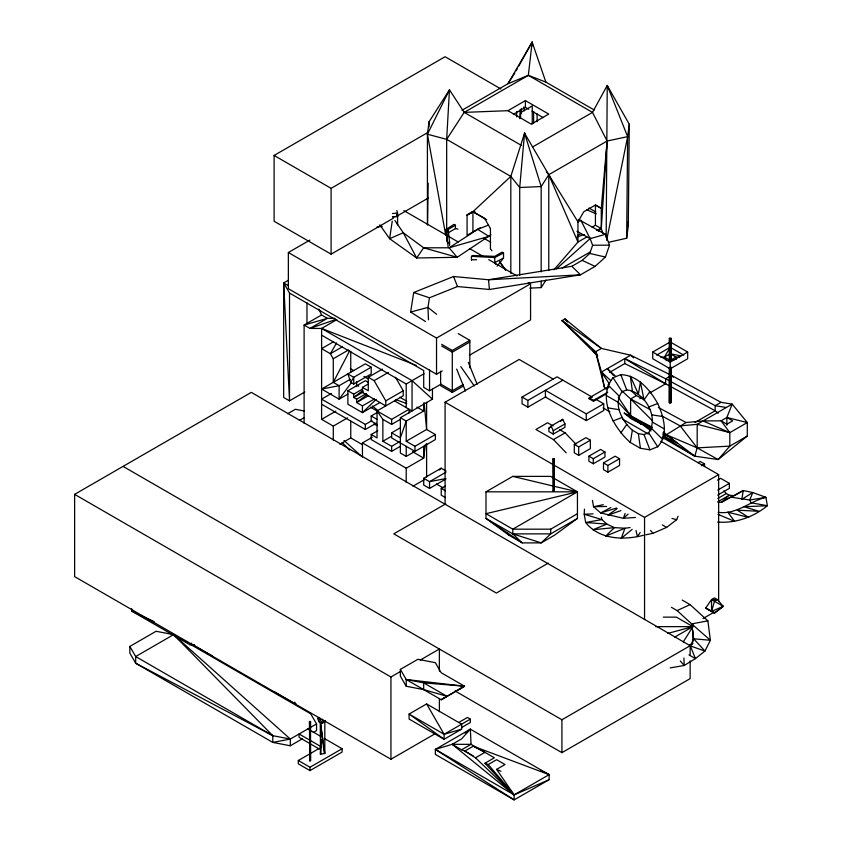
<?xml version="1.0" encoding="UTF-8"?>
<svg xmlns="http://www.w3.org/2000/svg" width="842" height="842" viewBox="0 0 842 842"><rect width="100%" height="100%" fill="white"/><g stroke="black" fill="none" stroke-linecap="round" stroke-linejoin="round"><path stroke-width="1.26" d="M606.166 237.633L607.229 85.452L629.279 124.248L628.279 225.845L626.659 238.233L608.534 242.307M626.659 238.233L627.658 136.636L629.279 124.248M427.557 224.835L428.157 183.114M428.957 127.047L429.041 121.827L449.47 89.831L464.205 112.386L521.598 145.519M320.434 754.274L320.434 722.594L324.823 721.731L324.823 753.422L320.434 754.274L321.223 739.539M519.756 118.659L520.219 109.555M584.474 509.115L584.201 514.241L585.685 522.524C599.346 539.711 623.701 540.353 643.383 535.323M446.67 235.15L446.67 139.351L449.47 89.831L427.41 134.215L427.41 224.772M602.883 233.35L601.272 228.603L607.114 141.024L592.494 112.386L528.344 75.348L507.915 83.758L461.921 110.313M532.849 146.824L592.494 112.386L607.229 85.452L627.658 136.636L607.114 141.024L601.272 208.374L601.272 228.603L598.357 231.224M553.931 269.808L577.959 242.064L577.959 221.825L548.774 174.704L524.555 133.183L519.714 187.503L519.714 275.439M429.041 121.827L427.41 134.215L446.67 139.351L464.205 112.386L528.344 75.348L532.133 42.1L545.869 82.084L594.263 110.018M425.378 444.471L423.684 458.122L406.212 468.205L362.439 442.934L362.439 457.111L343.978 440.503M392.235 221.172L389.625 238.686L416.664 257.989L457.195 257.294L490.949 234.792M425.463 321.507L410.654 312.035L413.706 292.511L453.543 276.513L488.507 279.755L580.496 274.818L595.083 266.398L605.398 257.052L609.534 245.159L605.398 234.318L578.338 219.394M489.444 289.48L488.507 279.755L571.886 266.293L580.496 274.818L489.444 289.48L457.501 286.533L429.462 297.784L427.957 307.414L428.483 319.813M630.311 442.471C613.66 427.82 596.599 398.045 613.039 377.711L620.786 374.648C637.826 375.227 649.919 389.741 657.697 403.497C663.759 416.706 668.969 434.819 657.697 446.765L649.94 449.828L640.425 448.312L630.311 442.471L632.363 430.199C622.238 421.389 612.597 403.992 622.101 391.73L626.722 389.92C644.688 391.688 659.454 417.327 648.635 432.746L644.014 434.556L638.373 433.672L632.363 430.199M606.629 240.296L627.658 136.636M662.707 435.988L694.797 456.175L697.187 447.881L697.187 424.326L732.182 404.118L747.286 422.547L747.286 436.04L718.163 459.564L694.797 456.175L662.265 437.398M711.553 611.387L714.49 601.272L717.395 599.588L723.236 606.324L714.49 613.05L705.712 608.019L711.553 599.578L714.458 597.894L717.395 599.588L711.553 599.578L711.553 611.387L723.236 606.324L711.553 599.578M510.82 273.503L510.82 176.388L524.555 133.183L541.174 186.566L541.174 271.871M571.886 266.293L582.148 260.378L589.81 253.453L592.631 245.243L590.126 238.654L580.833 220.194L577.686 222.035M625.132 513.42L623.406 518.314L600.641 512.936L593.547 506.705L592.431 500.348M645.782 534.828L652.96 533.333L666.611 527.397L676.673 519.682L678.042 516.251M726.856 425.273L726.856 417.495L732.182 404.118L721.036 402.329L671.453 375.374L630.616 355.187L601.409 348.43L562.056 320.602L564.94 318.95L601.409 348.43L595.631 351.767L562.056 320.602L565.056 323.139M310.151 721.394L309.867 760.842L310.603 760.41L310.151 721.394L309.403 721.815L309.867 760.842M553.11 458.943L554.31 458.743L554.31 490.76L553.541 491.202L553.11 458.943L554.31 458.743M553.11 490.96L553.257 458.595M670.853 361.071L671.085 338.379L670.432 338L669.316 338.642L669.316 360.839M669.316 367.375L669.316 402.634L669.979 403.013L671.085 402.371L671.085 367.112M670.19 667.895L684.199 665.485L695.418 658.602L690.345 645.94L693.65 638.794L691.692 623.911L677.126 610.597L671.432 607.314M669.316 402.634L669.579 368.165M347.862 394.13L339.126 399.171L321.602 389.046L333.285 382.342L349.556 350.977M310.435 760.747L310.603 721.657M309.403 760.579L310.603 760.41M516.167 70.749L517.441 68.455M518.714 66.171L532.133 42.1L532.765 45.868M336.589 342.883L330.38 353.714L333.285 358.745L333.285 382.342L339.126 385.71L350.051 379.405M577.959 221.825L583.769 211.763L595.431 205.027L601.272 208.374L595.431 204.995L595.431 225.235L601.272 228.603L597.936 230.529M532.133 42.1L507.915 83.758L514.83 72.97M350.788 382.342L353.724 377.29L371.185 367.207L371.185 373.943L353.724 384.036L350.788 382.342L347.883 373.911L353.724 377.29L353.724 384.036M660.696 357.103L664.422 357.103L669.558 348.399M683.283 641.92L692.882 626.637L676.41 617.133L663.286 617.133M607.114 141.024L548.774 174.704L541.174 186.566L519.714 187.503L510.82 176.388L446.67 139.351M529.807 288.122L541.174 287.617L546.016 280.07M640.162 532.565L637.405 536.564L635.994 530.523M620.786 432.988L626.722 424.568M649.94 391.488L644.014 399.908L640.425 382.005L638.404 394.098L630.311 376.163L632.363 390.804M351.282 382.794L339.126 399.171L339.126 385.71L321.602 389.046M325.296 720.436L321.886 723.425L318.981 721.752L317.529 718.215M497.117 266.135L503.527 258.052L503.527 252.989L502.074 252.147L494.78 256.357L472.92 255.526L471.467 256.357L471.467 260.157M452.175 744.328L461.637 749.79L471.067 744.339L470.352 729.183L461.605 738.876L452.175 744.328L435.367 749.391L435.367 754.421L514.125 799.9L549.121 779.692L549.121 774.661L470.352 729.183L435.367 749.391L514.125 799.9L514.125 794.869L496.601 769.377L505.011 764.525L496.633 759.694L488.223 764.547L484.95 763.241L494.38 757.8L471.067 744.339L452.175 744.328L514.125 794.869L549.121 779.692M548.889 428.178L551.057 426.063L562.74 419.327L564.94 423.947L564.94 427.336L553.257 434.083L548.889 431.567L548.889 428.178L551.015 426.947M560.572 421.432L562.74 419.327M376.227 399.34L362.439 412.622L347.883 404.223L347.883 390.762L365.344 380.679L368.27 382.363M439.335 469.994L441.176 468.215L446.039 471.025M475.425 212.237L472.92 211.763L467.078 215.099L472.92 211.721L510.82 176.388M556.551 268.777L590.579 238.212M628.143 514.104L623.406 518.314L635.405 517.462M131.584 608.482L131.584 611.06L189.86 644.709L191.765 643.088M632.163 529.365L621.217 538.375L624.974 528.239L630.069 527.566M689.366 646.214L692.008 644.046M362.965 390.372L353.724 397.487L356.629 399.171L366.449 393.498M366.901 394.614L356.629 402.529L362.439 405.886L374.448 398.95M714.49 613.05L705.712 608.019L714.49 613.05L723.236 606.324M577.444 518.43L554.562 535.165L541.196 542.879L522.25 542.89L508.852 535.165L486.002 518.409L486.002 491.823L512.757 476.383L550.657 476.383L577.444 491.844L577.444 518.43L550.689 533.881L541.196 542.879L512.789 533.881L486.002 518.409L522.25 542.89L512.789 533.881L512.789 529.176L577.444 491.844L512.757 476.383M465.058 733.014L470.352 729.183M617.123 508.684L607.913 515.157L620.933 510.599M689.661 645.435L692.882 643.32L689.587 645.225M488.57 225.056L477.74 229.35L449.102 247.79L423.652 247.801L403.276 232.75L394.887 220.488M446.081 234.497L446.081 229.424L453.975 224.382L455.427 225.214L455.427 228.603L448.133 232.813M662.928 432.904L666.38 434.735L686.051 422.526L703.028 420.947L721.068 420.832L726.856 417.495L747.286 422.547L729.814 432.63L697.187 424.326L680.21 425.905L661.759 415.874M447.018 696.334L423.684 689.598L406.212 686.262L406.212 679.515L423.684 682.862L447.018 696.334L441.208 699.723L406.212 679.515L400.371 669.401L417.895 659.286L435.367 662.686L441.208 672.737L464.542 686.209L458.732 689.598M393.372 218.204L331.095 254.158L274.103 221.257L274.103 155.444L445.081 56.73L500.958 88.989M274.103 155.444L331.095 188.345L428.473 132.12M507.947 110.691L525.408 100.608L548.752 114.08L531.281 124.163L507.947 110.691L464.205 112.386M513.399 114.28L525.408 107.355L528.744 109.271M442.197 370.985L436.535 374.258L288.353 288.711L288.353 252.516L309.877 240.086M396.771 216.236L428.473 197.933M304.804 392.004L289.522 400.834L283.67 397.456L283.67 282.944L288.206 280.333M455.427 225.214L448.133 229.424L446.081 229.424L447.449 241.78M335.19 318.35L327.422 318.339L321.57 314.961L304.109 325.054L304.109 423.305M480.214 227.75L467.078 235.339L467.078 214.963L472.92 211.626L484.571 218.352L490.423 228.571M335.432 319.613L309.951 328.422L327.422 318.339L304.109 325.054L309.951 328.422L321.602 328.443L336.884 319.613M333.611 341.705L321.602 348.641L330.38 353.714L342.389 346.778M434.872 733.877L390.941 759.242L74.622 576.623L74.622 494.359L251.305 392.361L690.145 645.719L690.145 654.581M333.285 358.745L348.577 349.925M577.665 235.486L581.001 233.56M592.094 227.151L595.431 225.235M333.285 382.342L365.344 363.828L371.185 367.207M586.842 236.939L577.959 242.064L548.774 174.704L546.332 171.673M287.701 413.696L295.363 409.275L304.109 410.97M331.432 393.477L321.602 399.15L365.344 424.41L371.901 420.621M368.28 377.269L374.122 380.647L385.783 400.866L385.783 405.897L362.439 392.425L362.439 387.394L368.28 390.762L368.28 377.269L382.478 369.08M288.353 252.516L436.535 338.063L530.565 283.775L530.565 319.971L469.383 355.292M299.478 420.379L303.941 417.811M362.439 387.394L367.901 384.236M374.122 380.647L388.32 372.448M347.883 390.762L353.724 394.13L362.449 389.088M363.544 391.814L353.724 397.487L353.724 394.13M416.18 365.365L321.602 328.443L321.602 419.358L335.8 411.159M368.638 395.593L356.629 402.529L356.629 399.171M441.692 344.336L452.291 350.451L469.815 340.336L469.815 367.796M469.815 342.041L452.291 352.167L441.692 346.041M321.602 419.358L333.285 426.105L347.483 417.906M321.602 335.148L406.212 383.994L424.063 373.722M379.91 402.539L362.439 412.622L362.439 405.886M385.783 400.866L403.244 390.783L395.477 377.3M400.35 446.313L391.625 451.354L371.185 439.556L371.185 434.525L377.027 437.903L377.027 410.949L403.244 395.814L403.244 390.783M377.027 424.41L371.185 421.032L371.185 416.001L377.742 412.222M288.196 285.564L283.67 282.944L289.522 293.069L423.705 370.543L423.705 387.383L429.546 390.762L440.882 384.215M321.602 404.223L365.344 429.473L376.269 423.168M339.842 444.239L350.756 437.935L361.965 444.408M370.48 407.202L391.625 419.369L409.086 409.286L409.086 413.064M371.185 434.525L377.742 430.746M424.147 402.623L426.61 429.473L435.367 434.525L435.367 439.598L406.212 456.427L400.371 453.049L400.371 417.706L432.451 399.182L432.451 389.088M377.027 410.949L382.868 419.358L391.625 424.41L400.35 419.369M463.247 384.436L452.291 390.793L440.629 384.036M362.439 442.934L372.269 437.261M440.629 371.185L440.629 385.71L452.291 392.435L463.247 386.12M423.684 403.329L423.684 411.001L406.212 421.084L400.371 437.882L391.625 432.83L391.625 437.903L414.959 451.375L414.959 446.302L435.367 434.525M391.625 432.83L400.35 427.789M445.081 504.39L445.081 402.223L519.167 359.45L553.173 379.079M382.868 419.358L382.868 441.271L391.604 436.23M382.868 441.271L391.625 446.323L399.266 441.913M400.371 417.706L406.212 421.084L406.212 441.25L426.61 429.473L426.61 402.287M545.953 396.74L527.892 407.16L522.051 403.792L522.051 397.045L557.046 376.837L592.379 397.245M522.051 397.045L527.892 400.413L562.888 380.216M606.124 389.099L604.377 387.194L601.472 372.017L630.616 355.187L633.542 357.839M190.587 644.467L310.687 713.806L316.56 723.909L290.311 739.066L272.787 735.687L135.688 663.243L129.847 653.129L129.847 646.414L156.096 631.268L173.589 634.658L135.688 656.539L135.688 663.243L272.787 742.402L290.311 745.77L302.341 738.823M445.923 478.972L429.546 488.423L423.705 485.055L423.705 478.309L441.176 468.215M609.492 372.427L624.775 363.597L665.612 383.815L715.195 410.77L718.237 413.18M413.012 486.192L424.347 479.645M652.739 352.03L670.2 341.947L687.672 352.03L687.672 358.745L670.2 368.828L652.739 358.745L652.739 352.03L670.2 362.113L687.672 352.03M445.923 472.225L429.546 481.677L423.705 478.309M656.634 355.145L670.2 347.304L683.767 355.145M606.64 393.677L593.515 401.255L589.158 398.74L589.158 397.887L608.84 386.52M589.158 398.74L591.347 397.477M606.65 388.636L608.84 387.373M666.348 360.365L664.422 357.103L670.2 353.756L681.104 355.903M589.158 397.887L593.515 400.403L607.735 392.193M445.471 497.611L441.229 495.17L441.229 488.423L445.597 485.897M679.715 357.103L675.989 357.103L670.2 360.439L664.422 357.103M553.257 434.083L553.257 430.694L564.94 423.947M586.253 413.875L603.725 403.792L603.725 410.538L586.253 420.621L545.416 397.045L545.416 390.299L586.253 413.875L586.253 420.621M553.057 425.905L547.584 422.747L535.922 429.473L553.457 439.587L565.108 432.862L576.054 444.218M445.744 503.853L393.782 533.849L496.37 593.073L548.331 563.077M651.055 430.925L630.616 415.801L630.616 398.95L636.468 395.582L644.53 399.971M639.825 398.708L642.067 397.413M649.919 392.877L665.612 383.815L665.612 378.753L671.453 375.374L673.232 377.216M574.307 444.397L585.969 437.661L590.358 440.198L590.358 448.628L578.696 455.354L574.307 452.817L574.307 444.397L578.696 446.934L590.358 440.198M588.905 456.175L600.557 449.449L604.945 451.975L604.945 457.048L593.294 463.774L588.905 461.248L588.905 456.175L593.294 458.711L604.945 451.975M603.493 462.921L615.144 456.196L619.533 458.722L619.533 465.468L607.882 472.204L603.493 469.668L603.493 462.921L607.882 465.458L619.533 458.722M721.036 402.329L715.195 405.697L665.612 378.753L624.775 358.566L624.775 363.597M695.018 422.421L715.195 410.77L715.195 405.697L726.341 407.496M486.002 491.823L577.444 491.844L486.002 513.704L512.789 529.176L550.689 529.176L577.444 513.725M698.06 462.679L700.186 461.458L704.543 463.974L704.543 466.51M747.286 436.04L729.814 446.123L718.163 459.564L697.187 447.881L666.38 434.735L663.633 431.988M701.354 465.815L704.543 463.974M445.081 402.223L644.551 517.398L718.647 474.614L718.647 601.672M717.426 480.161L720.615 478.319L729.361 483.371L729.361 488.371L717.679 495.117M74.622 494.359L390.941 676.979L399.95 671.779M420.232 660.075L439.377 649.014L439.377 671.211M717.679 490.118L729.361 483.371M324.823 721.731L321.886 723.425L319.465 717.531M717.837 498.453L726.309 493.559L729.214 495.233L734.203 495.749L743.244 490.528L752.759 492.538L765.894 497.327L767.378 505.716C753.369 517.198 735.729 523.429 717.542 522.082M313.277 732.519L316.56 730.624L316.56 723.909M324.402 738.508L342.094 748.717L342.094 752.074L310.003 770.598L298.321 763.852L298.321 760.494L321.665 747.022L299.068 733.971L299.068 737.329L319.402 749.075M298.321 760.494L310.003 767.241L342.094 748.717M426.61 703.933L409.086 714.048L409.086 719.057L444.113 739.276L461.637 729.151L461.637 724.152L426.61 703.933L444.113 734.266L444.113 739.276L409.086 714.048L444.113 734.266L461.637 729.151M458.732 722.478L467.447 717.437L470.352 719.121L470.352 722.478L461.637 727.509M444.113 734.266L470.352 719.121M435.367 749.391L514.125 794.869L549.121 774.661L473.267 746.201L464.858 751.053L461.637 749.79M690.577 625.732L692.829 624.438M702.933 618.607L714.153 612.123M674.737 637.12L692.882 626.637L655.529 626.637M473.267 755.906L464.858 751.053L475.509 757.8L484.95 752.348L473.267 746.201M123.069 466.394L561.919 719.763L690.145 645.719M455.048 690.966L561.919 752.664L690.145 678.631L690.145 660.907M467.078 215.099L473.457 211.437M562.267 268.019L590.379 251.884M610.882 507.537L600.641 512.936L616.691 508M471.467 256.357L494.78 257.547L503.527 252.989M495.949 264.377L494.78 262.609L503.527 258.052M677.126 610.597L690.061 604.609L707.88 620.849L710.385 640.267L704.964 651.055L695.418 658.602L688.998 654.918M613.039 420.979L622.101 417.432M648.635 407.044L657.697 403.497M576.981 237.012L584.264 234.486M596.41 230.287L601.272 228.603M605.398 234.318L590.126 238.654L576.97 231.245M667.643 633.447L692.882 626.637M410.654 312.035L427.957 307.414L436.577 314.255M603.314 504.684L593.547 506.705L606.619 506.463M676.263 359.25L670.2 360.439L670.2 368.828M445.765 478.572L429.546 481.677L429.546 488.423M290.311 745.77L290.311 739.066L272.787 742.402L272.787 735.687L174.515 635.594M707.88 620.849L691.692 623.911L710.385 640.267L693.65 638.794L704.964 651.055L690.345 645.94M310.435 721.983L309.403 721.815M669.316 338.642L670.853 338.873M553.257 490.612L554.31 490.76M392.446 213.563L397.571 213.037L397.603 224.867L396.856 222.414M377.09 226.961L382.215 226.435M593.073 513.862L584.201 514.241L601.872 519.567L606.85 524.092L614.46 527.629L624.974 528.239L605.661 536.133L614.46 527.629L592.894 529.755L606.85 524.092L585.685 522.524L601.872 519.567L601.388 517.156M718.11 512.273C736.034 515.104 749.506 501.306 765.894 497.327L749.769 500.022L730.498 497.096L721.415 502.306L717.563 501.958L729.214 495.233L721.415 502.306L743.244 490.528L741.844 499.327L752.759 492.538L749.769 500.022L751.022 502.748L767.378 505.716L743.981 506.747L759.284 511.336L737.255 510.136L748.685 517.398L727.825 512.199L734.603 521.377L718.005 514.325M592.631 245.243L609.534 245.159M189.86 644.709L194.534 644.688M471.467 259.746L476.646 259.746M512.789 533.881L550.689 533.881L550.689 529.176M406.212 679.515L464.542 686.209L441.208 699.723L464.542 686.209L423.684 682.862L423.684 689.598M607.966 407.917L619.112 409.675M651.624 414.801L662.77 416.558M455.427 228.603L457.922 229.087M589.81 253.453L605.398 257.052M671.969 518.419L676.673 519.682M413.706 292.511L429.462 297.784M356.303 385.236L358.766 386.131M395.687 399.561L406.76 403.592M528.344 75.348L545.869 82.084M586.611 209.711L596.262 213.836M373.68 424.073L377.258 425.61M703.028 420.947L729.814 432.63L729.814 446.123L697.187 447.881L680.21 425.905M496.601 769.377L500.937 771.293M582.148 260.378L595.083 266.398M131.584 611.06L154.181 621.68M541.017 770.504L549.121 774.661M641.225 424.031L631.016 418.663L624.238 413.075L634.415 418.453L641.225 424.031L624.238 413.075M617.502 401.497L630.616 415.801L652.539 427.41M663.338 433.767L670.116 437.356L676.894 442.945L666.727 437.566L662.854 434.367M651.855 427.694L641.709 422.295L650.74 429.094M658.37 407.486L686.051 422.526M622.154 391.13L630.616 398.95L650.224 409.612M486.697 219.709L472.92 211.763M532.081 111.197L543.195 117.617M589.042 208.058L595.82 211.963M484.034 238.381L490.707 242.233M670.2 353.756L675.989 357.103M403.876 210.626L458.174 241.97M469.489 248.506L483.055 256.336M488.718 259.61L516.999 275.934M528.302 282.459L530.565 283.775M726.856 417.495L732.698 420.863L726.909 424.21L721.068 420.832L729.814 432.63M670.432 402.002L671.085 402.371M606.198 395.414L618.049 402.255M652.676 422.252L664.527 429.094M595.778 399.203L603.725 403.792M603.04 407.875L609.84 411.801M622.312 419L648.382 434.051M660.844 441.25L718.647 474.614M458.164 333.6L469.815 340.336M559.635 429.704L565.108 432.862M662.317 524.924L666.611 527.397M321.602 328.443L412.054 380.658L432.451 399.182M350.325 368.649L353.735 370.617M363.891 376.479L368.407 379.089M399.834 397.235L406.76 401.224M416.906 407.086L423.684 411.001M394.498 400.866L412.054 410.97L412.054 380.658M371.185 416.001L377.027 419.369M682.209 600.072L690.061 604.609M406.212 441.25L414.959 446.302M412.454 451.638L423.684 458.122L423.684 446.334M436.356 483.961L443.155 487.886M441.229 488.423L445.471 490.875M192.534 644.54L212.237 655.907M274.218 691.692L296.068 704.312L294.7 702.154M174.726 635.31L176.988 636.615M180.388 638.583L182.661 639.888M184.924 641.194L187.187 642.499M307.814 728.93L321.086 736.592M272.787 735.687L135.688 656.539L129.847 646.414M624.775 358.566L665.612 383.815M618.228 397.192L630.616 415.801L651.645 429.031M477.74 229.35L488.876 236.37L449.102 247.79L457.195 257.294L423.652 247.801L416.664 257.989L403.276 232.75L389.625 238.686L379.816 224.856M666.38 434.735L694.797 456.175M372.396 406.044L378.458 410.97M174.568 635.521L290.311 739.066M615.776 376.469L607.314 368.649L613.492 375.437M630.816 390.372L636.468 395.582M596.789 353.798L595.631 351.767L601.472 372.017L610.871 380.71M475.509 757.8L514.125 794.869L488.223 764.547M562.056 320.602L597.62 355.934M607.966 384.92L619.112 396.024M651.624 428.452L662.77 439.556M630.616 398.95L652.634 420.979M342.252 442.597L349.598 450.081M553.457 439.587L566.213 452.838M723.836 490.939L726.309 493.559M484.95 763.241L514.125 794.869M567.476 321.739L564.94 318.95L567.519 321.865M592.505 350.03L597.673 355.861L592.705 350.104M680.294 660.959L684.199 665.485L683.904 658.044M650.54 530.418L652.96 533.333M499.548 261.609L505.558 270.05M490.423 248.674L491.928 250.811M499.485 261.462L505.526 269.977M460.827 366.659L474.278 385.931M601.472 372.017L609.482 384.057M613.039 377.711L622.101 391.73M648.635 432.746L657.697 446.765M507.547 532.954L508.852 535.165M406.212 686.262L400.371 676.147L400.371 669.401M628.742 412.548L630.616 415.801M551.057 426.063L553.257 430.694M318.876 309.046L321.57 314.961M322.37 719.215L323.339 721.573M468.394 362.418L477.151 384.32M456.669 369.059L465.447 391.025M453.543 276.513L457.501 286.533M620.786 374.648L626.722 389.92M644.014 434.556L649.94 449.828M396.824 210.574L397.571 213.037M595.631 351.767L604.377 387.194M524.555 133.183L525.145 135.678M427.41 134.215L445.744 235.286M627.627 221.983L628.279 225.845M446.081 229.424L448.133 246.685M446.639 238.17L447.197 241.833M320.718 753.822L320.434 722.594L324.823 753.422M638.373 433.672L640.425 448.312M523.892 106.902L524.408 110.786M320.434 722.594L324.37 753.527M283.67 282.944L289.522 400.834L289.522 293.069M692.882 630.49L692.882 642.036M671.085 338.379L671.085 360.576M670.853 367.607L670.853 402.865M669.979 339.021L669.979 361.218M669.979 367.754L669.979 403.013M669.579 338.126L669.579 360.334M644.551 517.398L644.551 619.565M607.882 465.458L607.882 472.204M593.515 400.403L593.515 401.255M593.294 458.711L593.294 463.774M578.696 446.934L578.696 455.354M561.919 719.763L561.919 752.664M554.141 459.101L554.141 491.118M553.878 490.507L553.878 458.49L553.541 491.202M548.774 174.704L548.774 270.514M541.174 281.06L541.174 287.617M537.091 113.88L537.091 121.743M533.617 111.344L533.617 123.132M532.249 123.953L532.249 105.903L520.567 112.649L520.567 117.806M527.892 400.413L527.892 407.16M525.408 100.608L525.408 107.355M521.335 108.418L521.335 113.659M516.662 111.649L516.662 116.891M494.78 257.547L494.78 262.609M490.423 228.445L490.423 248.811M472.92 211.721L472.92 231.96M452.291 350.451L452.291 392.435M449.586 245.432L449.586 241.98L448.133 242.885L449.586 242.043L448.133 229.424L448.133 231.687M439.377 698.628L439.377 711.69M436.535 338.063L436.535 374.258M429.546 369.785L429.546 390.762M426.61 443.555L426.61 477.056M406.212 383.994L406.212 407.591M406.212 446.323L406.212 456.427M406.212 468.205L406.212 482.382M391.625 419.369L391.625 424.41M391.625 446.323L391.625 451.354M390.941 676.979L390.941 759.242M365.344 424.41L365.344 429.473M356.598 381.742L356.598 386.636M350.756 351.282L350.756 372.248M350.756 421.168L350.756 437.935M333.285 426.105L333.285 440.282M331.095 188.345L331.095 254.158M318.981 717.437L318.981 721.752M310.003 767.241L310.003 770.598M306.983 302.699L306.983 323.717M397.571 216.394L392.446 216.92L397.603 216.447L396.856 213.984L397.571 216.394"/></g></svg>
